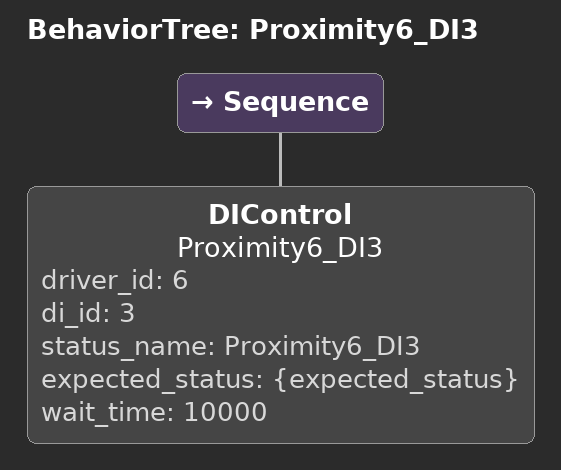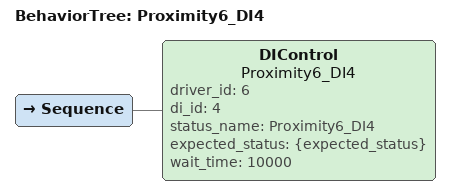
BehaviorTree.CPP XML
<BehaviorTree ID="Proximity6_DI3">
  <Sequence>
    <DIControl name="Proximity6_DI3" driver_id="6" di_id="3" status_name="Proximity6_DI3" expected_status="{expected_status}" wait_time="10000"/>
  </Sequence>
</BehaviorTree>

<BehaviorTree ID="Proximity6_DI4">
  <Sequence>
    <DIControl name="Proximity6_DI4" driver_id="6" di_id="4" status_name="Proximity6_DI4" expected_status="{expected_status}" wait_time="10000"/>
  </Sequence>
</BehaviorTree>
